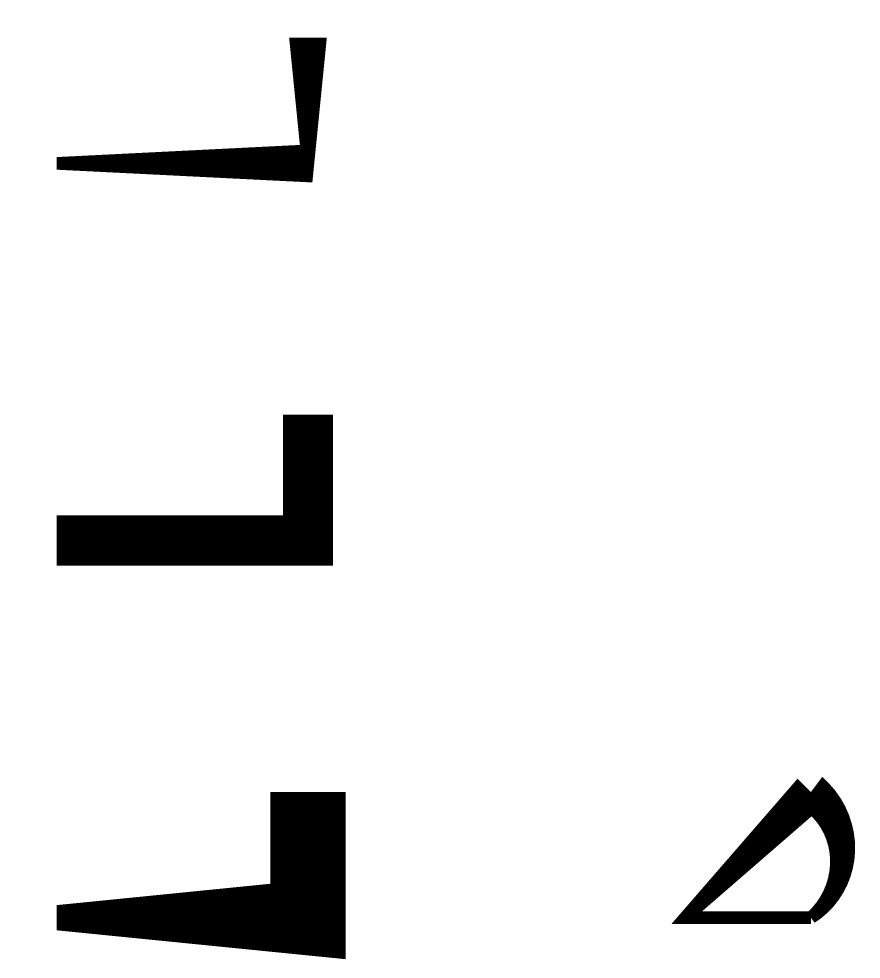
# Model space of a CAD drawing. Header units: metres. Extents: x -3 to 64, y -3.3 to 71.5.
import ezdxf

# ---------------------------------------------------------------- set-up
doc = ezdxf.new("R2010")
doc.units = ezdxf.units.M

msp = doc.modelspace()

# ---------------------------------------------------------------- linework, layer by layer
for points in [[(0, 60, 1, 3, 0), (20, 60, 1, 3, 0), (20, 70, 1, 3, 0)], [(0, 0, 2, 6, 0), (20, 0, 6, 6, 0), (20, 10, 0, 0, 0)]]:
    msp.add_lwpolyline(points, format="xyseb")
at = {"const_width": 4}
msp.add_lwpolyline([(0, 30), (20, 30), (20, 40)], dxfattribs=at)
msp.add_lwpolyline([(50, 0, 1, 1, 0), (60, 0, 1, 3, 0.5), (60, 10, 3, 1, 0)], format="xyseb", close=True)

doc.saveas('drawing.dxf')
